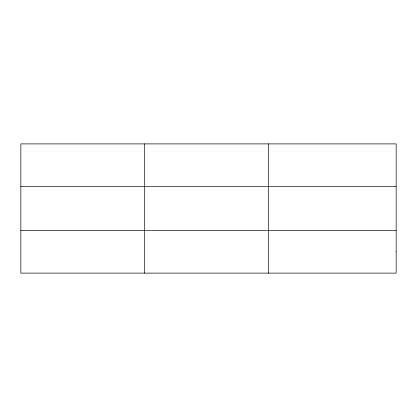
<?xml version="1.0" encoding="UTF-8"?>
<svg xmlns="http://www.w3.org/2000/svg" width="417" height="417" viewBox="0 0 417 417"><rect width="100%" height="100%" fill="white"/><g stroke="black" fill="none" stroke-linecap="round" stroke-linejoin="round"><path stroke-width="0.63" d="M144.699 143.891L144.699 273.109M268.548 143.891L268.548 273.109M20.85 186.535L396.15 186.535M20.85 230.465L396.15 230.465M396.15 251.785L396.15 273.109L20.85 273.109L20.85 143.891L396.15 143.891L396.15 251.785"/></g></svg>
